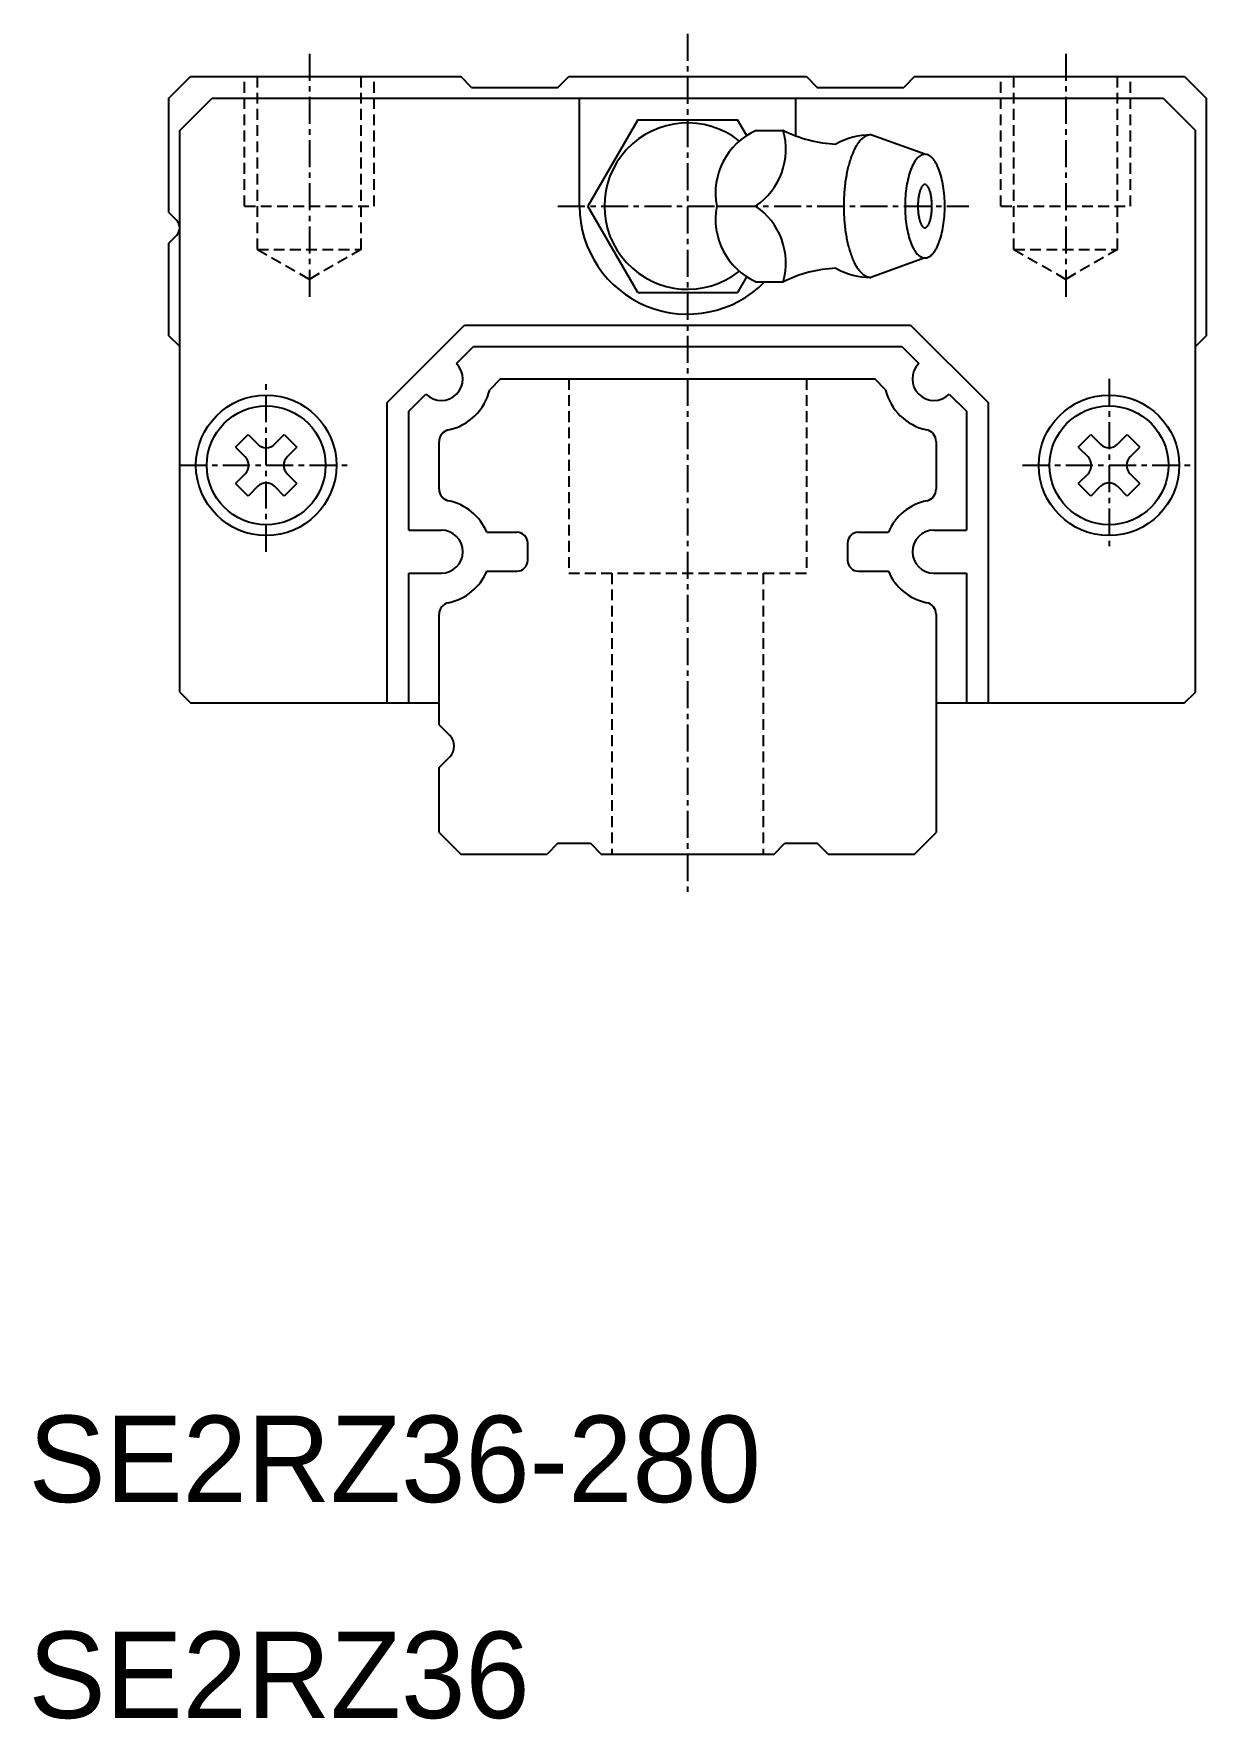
# Model space of a CAD drawing. Extents: x 10 to 389, y 10 to 178.
# Drawn here: x 10.2 to 64.5, y 9.9 to 88 of the extents above; entities that cross this region are included whole.
import ezdxf

# ---------------------------------------------------------------- set-up
doc = ezdxf.new("R2010")
doc.units = 0
doc.linetypes.add('CENTER', pattern=[2, 1.25, -0.25, 0.25, -0.25])
doc.linetypes.add('DASHED', pattern=[0.75, 0.5, -0.25])
doc.layers.get('0').update_dxf_attribs({"linetype": 'CONTINUOUS'})
doc.layers.add('CENTER', color=1, linetype='CENTER')

msp = doc.modelspace()

# ---------------------------------------------------------------- linework, layer by layer
at = {"color": 7, "linetype": 'CONTINUOUS'}
for p, q in [((16.5, 85), (17.5, 86)), ((17.5, 86), (30, 86)), ((30.5, 85.5), (30, 86)), ((34.5, 85.5), (35, 86)), ((35, 86), (46, 86)), ((46, 86), (46.5, 85.5)), ((51, 86), (50.5, 85.5)), ((51, 86), (63.5, 86)), ((63.5, 86), (64.5, 85)), ((30.5, 85.5), (34.5, 85.5)), ((46.5, 85.5), (50.5, 85.5)), ((16.5, 79.707), (16.5, 85)), ((17, 83.5), (18.5, 85)), ((18.5, 85), (62.5, 85)), ((35.5, 80), (35.5, 85)), ((45.5, 85), (45.5, 83.255)), ((62.5, 85), (64, 83.5)), ((64.5, 85), (64.5, 74)), ((38.191, 84), (35.881, 80)), ((38.191, 84), (40.5, 84)), ((40.5, 84), (42.809, 84)), ((43.22, 83.289), (42.809, 84)), ((43.645, 83.507), (44.924, 83.507)), ((17, 57.5), (17, 83.5)), ((51.481, 82.4), (48.986, 83.3)), ((64, 57.5), (64, 83.5)), ((16.5, 79.707), (16.854, 79.354)), ((38.191, 76), (35.881, 80)), ((41.85, 80), (43.645, 80)), ((16.5, 78.293), (16.854, 78.646)), ((16.5, 74), (16.5, 78.293)), ((51.481, 77.6), (48.986, 76.7)), ((43.232, 76.733), (42.809, 76)), ((43.645, 76.493), (44.924, 76.493)), ((38.191, 76), (40.5, 76)), ((40.5, 76), (42.809, 76)), ((26.6, 70.914), (30.18, 74.494)), ((30.18, 74.494), (50.82, 74.494)), ((50.82, 74.494), (54.4, 70.914)), ((17, 73.5), (16.5, 74)), ((29.807, 72.707), (30.594, 73.494)), ((30.594, 73.494), (50.406, 73.494)), ((50.406, 73.494), (51.193, 72.707)), ((64.5, 74), (64, 73.5)), ((31.841, 72), (31.341, 71.5)), ((31.841, 72), (49.159, 72)), ((49.659, 71.5), (49.159, 72)), ((27.6, 70.5), (28.393, 71.293)), ((52.607, 71.293), (53.4, 70.5)), ((26.6, 57), (26.6, 70.914)), ((27.6, 65), (27.6, 70.5)), ((53.4, 70.5), (53.4, 65)), ((54.4, 70.914), (54.4, 57)), ((19.579, 68.838), (20.162, 69.421)), ((19.579, 68.838), (20.028, 68.389)), ((20.162, 69.421), (20.611, 68.972)), ((21.389, 68.972), (21.838, 69.421)), ((21.838, 69.421), (22.421, 68.838)), ((21.972, 68.389), (22.421, 68.838)), ((29, 66.898), (29, 69.102)), ((52, 69.102), (52, 66.898)), ((58.579, 68.838), (59.162, 69.421)), ((58.579, 68.838), (59.028, 68.389)), ((59.162, 69.421), (59.611, 68.972)), ((60.389, 68.972), (60.838, 69.421)), ((60.838, 69.421), (61.421, 68.838)), ((60.972, 68.389), (61.421, 68.838)), ((20.028, 67.611), (19.579, 67.162)), ((20.162, 66.579), (19.579, 67.162)), ((22.421, 67.162), (21.838, 66.579)), ((22.421, 67.162), (21.972, 67.611)), ((59.028, 67.611), (58.579, 67.162)), ((59.162, 66.579), (58.579, 67.162)), ((61.421, 67.162), (60.838, 66.579)), ((61.421, 67.162), (60.972, 67.611)), ((20.611, 67.028), (20.162, 66.579)), ((21.838, 66.579), (21.389, 67.028)), ((59.611, 67.028), (59.162, 66.579)), ((60.838, 66.579), (60.389, 67.028)), ((27.6, 65), (29.1, 65)), ((31.211, 64.9), (32.6, 64.9)), ((48.4, 64.9), (49.789, 64.9)), ((51.9, 65), (53.4, 65)), ((33.1, 63.6), (33.1, 64.4)), ((47.9, 64.4), (47.9, 63.6)), ((27.6, 57), (27.6, 63)), ((27.6, 63), (29.1, 63)), ((31.211, 63.1), (32.6, 63.1)), ((48.4, 63.1), (49.789, 63.1)), ((51.9, 63), (53.4, 63)), ((53.4, 63), (53.4, 57)), ((29, 55.99), (29, 61.102)), ((52, 61.102), (52, 51)), ((17, 57.5), (17.5, 57)), ((17.5, 57), (29, 57)), ((52, 57), (63.5, 57)), ((63.5, 57), (64, 57.5)), ((29, 55.99), (29.495, 55.495)), ((29, 54.01), (29.495, 54.505)), ((29, 51), (29, 54.01)), ((29, 51), (30, 50)), ((51, 50), (52, 51)), ((30, 50), (34, 50)), ((34.5, 50.5), (34, 50)), ((34.5, 50.5), (36, 50.5)), ((36, 50.5), (36.5, 50)), ((36.5, 50), (44.5, 50)), ((44.5, 50), (45, 50.5)), ((45, 50.5), (46.5, 50.5)), ((47, 50), (46.5, 50.5)), ((47, 50), (51, 50))]:
    msp.add_line(p, q, dxfattribs=at)
at = {"color": 3, "linetype": 'DASHED'}
for p, q in [((20, 80), (20, 86)), ((20.6, 78), (20.6, 86)), ((25.4, 78), (25.4, 86)), ((26, 80), (26, 86)), ((55, 80), (55, 86)), ((55.6, 78), (55.6, 86)), ((60.4, 78), (60.4, 86)), ((61, 80), (61, 86)), ((20, 80), (26, 80)), ((55, 80), (61, 80)), ((20.6, 78), (23, 76.614)), ((20.6, 78), (25.4, 78)), ((25.4, 78), (23, 76.614)), ((55.6, 78), (58, 76.614)), ((55.6, 78), (60.4, 78)), ((60.4, 78), (58, 76.614)), ((35, 72), (35, 63)), ((46, 72), (46, 63)), ((35, 63), (46, 63)), ((37, 63), (37, 50)), ((44, 63), (44, 50))]:
    msp.add_line(p, q, dxfattribs=at)
at = {"color": 7, "linetype": 'CONTINUOUS'}
for points in [[(48.986, 83.3, 0), (48.955, 83.299, 0), (48.924, 83.296, 0), (48.893, 83.291, 0), (48.862, 83.284, 0), (48.832, 83.275, 0), (48.801, 83.264, 0), (48.77, 83.251, 0), (48.74, 83.237, 0), (48.71, 83.22, 0), (48.679, 83.201, 0), (48.649, 83.18, 0), (48.62, 83.158, 0), (48.59, 83.133, 0), (48.561, 83.107, 0), (48.532, 83.079, 0), (48.503, 83.049, 0), (48.474, 83.017, 0), (48.446, 82.983, 0), (48.419, 82.948, 0), (48.391, 82.91, 0), (48.364, 82.871, 0), (48.337, 82.831, 0), (48.311, 82.788, 0), (48.285, 82.744, 0), (48.259, 82.698, 0), (48.234, 82.651, 0), (48.209, 82.602, 0), (48.185, 82.551, 0), (48.161, 82.499, 0), (48.138, 82.445, 0), (48.115, 82.39, 0), (48.093, 82.333, 0), (48.072, 82.275, 0), (48.05, 82.216, 0), (48.03, 82.156, 0), (48.01, 82.094, 0), (47.991, 82.03, 0), (47.972, 81.966, 0), (47.954, 81.9, 0), (47.936, 81.833, 0), (47.919, 81.766, 0), (47.903, 81.697, 0), (47.888, 81.627, 0), (47.873, 81.556, 0), (47.858, 81.484, 0), (47.845, 81.411, 0), (47.832, 81.337, 0), (47.819, 81.263, 0), (47.808, 81.188, 0), (47.797, 81.112, 0), (47.787, 81.035, 0), (47.778, 80.958, 0), (47.769, 80.88, 0), (47.761, 80.802, 0), (47.754, 80.723, 0), (47.748, 80.644, 0), (47.742, 80.564, 0), (47.737, 80.484, 0), (47.733, 80.404, 0), (47.73, 80.323, 0), (47.727, 80.243, 0), (47.725, 80.162, 0), (47.724, 80.081, 0), (47.723, 80, 0), (47.724, 79.919, 0), (47.725, 79.838, 0), (47.727, 79.757, 0), (47.73, 79.677, 0), (47.733, 79.596, 0), (47.737, 79.516, 0), (47.742, 79.436, 0), (47.748, 79.356, 0), (47.754, 79.277, 0), (47.761, 79.198, 0), (47.769, 79.12, 0), (47.778, 79.042, 0), (47.787, 78.965, 0), (47.797, 78.888, 0), (47.808, 78.812, 0), (47.819, 78.737, 0), (47.832, 78.663, 0), (47.845, 78.589, 0), (47.858, 78.516, 0), (47.873, 78.444, 0), (47.888, 78.374, 0), (47.903, 78.303, 0), (47.919, 78.234, 0), (47.936, 78.167, 0), (47.954, 78.1, 0), (47.972, 78.034, 0), (47.991, 77.97, 0), (48.01, 77.906, 0), (48.03, 77.845, 0), (48.05, 77.784, 0), (48.072, 77.725, 0), (48.093, 77.667, 0), (48.115, 77.61, 0), (48.138, 77.555, 0), (48.161, 77.501, 0), (48.185, 77.449, 0), (48.209, 77.398, 0), (48.234, 77.349, 0), (48.259, 77.302, 0), (48.285, 77.256, 0), (48.311, 77.212, 0), (48.337, 77.169, 0), (48.364, 77.129, 0), (48.391, 77.09, 0), (48.419, 77.052, 0), (48.446, 77.017, 0), (48.474, 76.983, 0), (48.503, 76.951, 0), (48.532, 76.921, 0), (48.561, 76.893, 0), (48.59, 76.867, 0), (48.62, 76.842, 0), (48.649, 76.82, 0), (48.679, 76.799, 0), (48.71, 76.78, 0), (48.74, 76.763, 0), (48.77, 76.749, 0), (48.801, 76.736, 0), (48.832, 76.725, 0), (48.862, 76.716, 0), (48.893, 76.709, 0), (48.924, 76.704, 0), (48.955, 76.701, 0), (48.986, 76.7, 0)], [(51.481, 82.4, 0), (51.436, 82.397, 0), (51.391, 82.388, 0), (51.346, 82.374, 0), (51.302, 82.354, 0), (51.258, 82.328, 0), (51.214, 82.297, 0), (51.171, 82.26, 0), (51.129, 82.217, 0), (51.088, 82.17, 0), (51.048, 82.117, 0), (51.009, 82.059, 0), (50.971, 81.996, 0), (50.934, 81.928, 0), (50.898, 81.855, 0), (50.864, 81.778, 0), (50.831, 81.697, 0), (50.8, 81.612, 0), (50.771, 81.523, 0), (50.743, 81.43, 0), (50.717, 81.333, 0), (50.693, 81.234, 0), (50.671, 81.131, 0), (50.651, 81.026, 0), (50.632, 80.918, 0), (50.616, 80.809, 0), (50.602, 80.697, 0), (50.59, 80.583, 0), (50.58, 80.468, 0), (50.572, 80.352, 0), (50.567, 80.235, 0), (50.563, 80.118, 0), (50.562, 80, 0), (50.563, 79.882, 0), (50.567, 79.765, 0), (50.572, 79.648, 0), (50.58, 79.532, 0), (50.59, 79.417, 0), (50.602, 79.303, 0), (50.616, 79.192, 0), (50.632, 79.082, 0), (50.651, 78.974, 0), (50.671, 78.869, 0), (50.693, 78.766, 0), (50.717, 78.667, 0), (50.743, 78.57, 0), (50.771, 78.478, 0), (50.8, 78.388, 0), (50.831, 78.303, 0), (50.864, 78.222, 0), (50.898, 78.145, 0), (50.934, 78.072, 0), (50.971, 78.004, 0), (51.009, 77.942, 0), (51.048, 77.883, 0), (51.088, 77.83, 0), (51.129, 77.783, 0), (51.171, 77.74, 0), (51.214, 77.703, 0), (51.258, 77.672, 0), (51.302, 77.646, 0), (51.346, 77.626, 0), (51.391, 77.612, 0), (51.436, 77.603, 0), (51.481, 77.6, 0), (51.526, 77.603, 0), (51.571, 77.612, 0), (51.615, 77.626, 0), (51.66, 77.646, 0), (51.704, 77.672, 0), (51.747, 77.703, 0), (51.79, 77.74, 0), (51.832, 77.783, 0), (51.873, 77.83, 0), (51.914, 77.883, 0), (51.953, 77.942, 0), (51.991, 78.004, 0), (52.028, 78.072, 0), (52.063, 78.145, 0), (52.097, 78.222, 0), (52.13, 78.303, 0), (52.161, 78.388, 0), (52.191, 78.478, 0), (52.218, 78.57, 0), (52.244, 78.667, 0), (52.269, 78.766, 0), (52.291, 78.869, 0), (52.311, 78.974, 0), (52.329, 79.082, 0), (52.346, 79.192, 0), (52.36, 79.303, 0), (52.372, 79.417, 0), (52.382, 79.532, 0), (52.389, 79.648, 0), (52.395, 79.765, 0), (52.398, 79.882, 0), (52.399, 80, 0), (52.398, 80.118, 0), (52.395, 80.235, 0), (52.389, 80.352, 0), (52.382, 80.468, 0), (52.372, 80.583, 0), (52.36, 80.697, 0), (52.346, 80.809, 0), (52.329, 80.918, 0), (52.311, 81.026, 0), (52.291, 81.131, 0), (52.269, 81.234, 0), (52.244, 81.333, 0), (52.218, 81.43, 0), (52.191, 81.523, 0), (52.161, 81.612, 0), (52.13, 81.697, 0), (52.097, 81.778, 0), (52.063, 81.855, 0), (52.028, 81.928, 0), (51.991, 81.996, 0), (51.953, 82.059, 0), (51.914, 82.117, 0), (51.873, 82.17, 0), (51.832, 82.217, 0), (51.79, 82.26, 0), (51.747, 82.297, 0), (51.704, 82.328, 0), (51.66, 82.354, 0), (51.615, 82.374, 0), (51.571, 82.388, 0), (51.526, 82.397, 0), (51.481, 82.4, 0)], [(51.481, 79, 0), (51.497, 79.001, 0), (51.513, 79.005, 0), (51.528, 79.011, 0), (51.544, 79.019, 0), (51.56, 79.03, 0), (51.575, 79.043, 0), (51.59, 79.058, 0), (51.605, 79.076, 0), (51.62, 79.096, 0), (51.634, 79.118, 0), (51.648, 79.142, 0), (51.661, 79.169, 0), (51.674, 79.197, 0), (51.687, 79.227, 0), (51.699, 79.259, 0), (51.71, 79.293, 0), (51.721, 79.329, 0), (51.732, 79.366, 0), (51.742, 79.404, 0), (51.751, 79.445, 0), (51.759, 79.486, 0), (51.767, 79.529, 0), (51.774, 79.573, 0), (51.781, 79.617, 0), (51.786, 79.663, 0), (51.791, 79.71, 0), (51.796, 79.757, 0), (51.799, 79.805, 0), (51.802, 79.853, 0), (51.804, 79.902, 0), (51.805, 79.951, 0), (51.806, 80, 0), (51.805, 80.049, 0), (51.804, 80.098, 0), (51.802, 80.147, 0), (51.799, 80.195, 0), (51.796, 80.243, 0), (51.791, 80.29, 0), (51.786, 80.337, 0), (51.781, 80.383, 0), (51.774, 80.428, 0), (51.767, 80.471, 0), (51.759, 80.514, 0), (51.751, 80.556, 0), (51.742, 80.596, 0), (51.732, 80.634, 0), (51.721, 80.672, 0), (51.71, 80.707, 0), (51.699, 80.741, 0), (51.687, 80.773, 0), (51.674, 80.803, 0), (51.661, 80.832, 0), (51.648, 80.858, 0), (51.634, 80.882, 0), (51.62, 80.904, 0), (51.605, 80.924, 0), (51.59, 80.942, 0), (51.575, 80.957, 0), (51.56, 80.97, 0), (51.544, 80.981, 0), (51.528, 80.989, 0), (51.513, 80.995, 0), (51.497, 80.999, 0), (51.481, 81, 0), (51.465, 80.999, 0), (51.449, 80.995, 0), (51.433, 80.989, 0), (51.417, 80.981, 0), (51.402, 80.97, 0), (51.386, 80.957, 0), (51.371, 80.942, 0), (51.356, 80.924, 0), (51.342, 80.904, 0), (51.328, 80.882, 0), (51.314, 80.858, 0), (51.3, 80.832, 0), (51.287, 80.803, 0), (51.275, 80.773, 0), (51.263, 80.741, 0), (51.251, 80.707, 0), (51.24, 80.672, 0), (51.23, 80.634, 0), (51.22, 80.596, 0), (51.211, 80.556, 0), (51.202, 80.514, 0), (51.194, 80.471, 0), (51.187, 80.428, 0), (51.181, 80.383, 0), (51.175, 80.337, 0), (51.17, 80.29, 0), (51.166, 80.243, 0), (51.162, 80.195, 0), (51.16, 80.147, 0), (51.158, 80.098, 0), (51.156, 80.049, 0), (51.156, 80, 0), (51.156, 79.951, 0), (51.158, 79.902, 0), (51.16, 79.853, 0), (51.162, 79.805, 0), (51.166, 79.757, 0), (51.17, 79.71, 0), (51.175, 79.663, 0), (51.181, 79.617, 0), (51.187, 79.573, 0), (51.194, 79.529, 0), (51.202, 79.486, 0), (51.211, 79.445, 0), (51.22, 79.404, 0), (51.23, 79.366, 0), (51.24, 79.329, 0), (51.251, 79.293, 0), (51.263, 79.259, 0), (51.275, 79.227, 0), (51.287, 79.197, 0), (51.3, 79.169, 0), (51.314, 79.142, 0), (51.328, 79.118, 0), (51.342, 79.096, 0), (51.356, 79.076, 0), (51.371, 79.058, 0), (51.386, 79.043, 0), (51.402, 79.03, 0), (51.417, 79.019, 0), (51.433, 79.011, 0), (51.449, 79.005, 0), (51.465, 79.001, 0), (51.481, 79, 0)]]:
    msp.add_polyline3d(points, dxfattribs=at)
for centre, radius in [((21, 68), 3.25), ((60, 68), 3.25), ((21, 68), 2.75), ((60, 68), 2.75)]:
    msp.add_circle(centre, radius, dxfattribs=at)
for centre, radius, start, end in [((40.5, 80), 3.85, 51.52651, 308.47349), ((44.967, 80.607), 3.176, 114.03975, 191.01614), ((41.87, 82.634), 3.176, 303.98386, 15.97117), ((47.616, 88.87), 6, 243.20602, 267.6158), ((48.986, 80), 3.3, 90.00007, 119.40699), ((40.5, 80), 5, 180.00004, 315.45413), ((44.967, 79.393), 3.176, 168.98386, 245.96025), ((41.87, 77.367), 3.176, 344.02883, 56.01614), ((16.5, 79), 0.5, 315, 45), ((47.616, 71.13), 6, 92.38421, 116.79398), ((48.986, 80), 3.3, 240.59301, 269.99993), ((29.1, 72), 1, 225.00005, 45), ((51.9, 72), 1, 135, 314.99996), ((28.93, 72.064), 2.476, 281.8239, 346.8289), ((52.07, 72.064), 2.476, 193.1711, 258.17614), ((29.55, 69.102), 0.55, 101.82386, 179.99991), ((51.45, 69.102), 0.55, 0.00006, 78.1761), ((21, 69.361), 0.55, 225.00005, 314.99995), ((60, 69.361), 0.55, 225.00005, 314.99995), ((19.639, 68), 0.55, 315.00007, 44.99993), ((22.361, 68), 0.55, 135, 224.99998), ((58.639, 68), 0.55, 315.00007, 44.99993), ((61.361, 68), 0.55, 135, 224.99998), ((21, 66.639), 0.55, 45.00005, 134.99995), ((60, 66.639), 0.55, 45.00005, 134.99995), ((29.55, 66.898), 0.55, 180.00009, 258.17614), ((28.93, 63.936), 2.476, 22.91783, 78.1761), ((52.07, 63.936), 2.476, 101.82386, 157.08217), ((51.45, 66.898), 0.55, 281.8239, 359.99996), ((29.1, 64), 1, 270.00007, 89.99998), ((32.6, 64.4), 0.5, 0.00004, 89.99998), ((48.4, 64.4), 0.5, 89.99998, 179.99996), ((51.9, 64), 1, 89.99998, 269.99995), ((32.6, 63.6), 0.5, 270.00002, 0.00004), ((48.4, 63.6), 0.5, 179.99996, 270), ((28.93, 64.064), 2.476, 281.8239, 337.08217), ((52.07, 64.064), 2.476, 202.91783, 258.17614), ((29.55, 61.102), 0.55, 101.82386, 179.99991), ((51.45, 61.102), 0.55, 0.00006, 78.1761), ((29, 55), 0.7, 315, 45)]:
    msp.add_arc(centre, radius, start, end, dxfattribs=at)
at = {"layer": 'CENTER', "color": 1, "linetype": 'CENTER'}
for p, q in [((40.5, 87.983), (40.5, 74)), ((23, 87.057), (23, 75.557)), ((58, 87.057), (58, 75.557)), ((34.5, 80), (53.507, 80)), ((40.5, 74), (40.5, 48)), ((21, 64), (21, 72)), ((60, 72), (60, 64)), ((17, 68), (25, 68)), ((56, 68), (64, 68))]:
    msp.add_line(p, q, dxfattribs=at)

# ---------------------------------------------------------------- texts
at = {"color": 7, "linetype": 'CONTINUOUS'}
for s, p in [('SE2RZ36-280', (10, 20)), ('SE2RZ36', (10, 10))]:
    msp.add_text(s, height=4, dxfattribs=at).set_placement(p)

doc.saveas('drawing.dxf')
